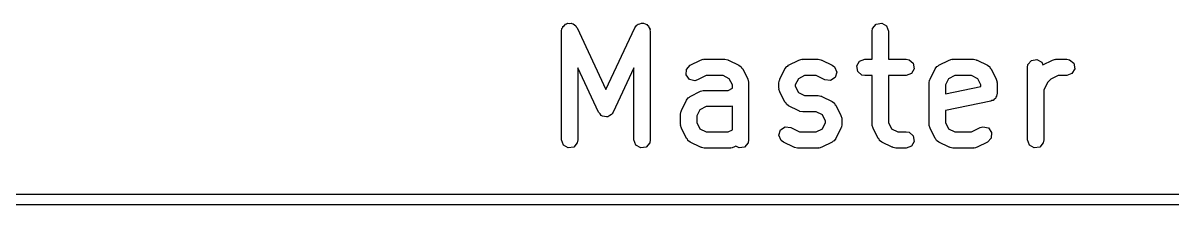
# Model space of a CAD drawing. Extents: x 59.1 to 150, y -119.5 to -80.2.
# Drawn here: x 105.18 to 115.75, y -82.05 to -80.38 of the extents above; entities that cross this region are included whole.
import ezdxf

# ---------------------------------------------------------------- set-up
doc = ezdxf.new("R2010")
doc.units = 0
doc.layers.add('BLACK', color=7, linetype='CONTINUOUS')

msp = doc.modelspace()

# ---------------------------------------------------------------- linework, layer by layer
at = {"layer": 'BLACK', "linetype": 'CONTINUOUS'}
for p, q in [((110.14, -80.4267), (110.147, -80.4191)), ((110.147, -80.4191), (110.149, -80.4094)), ((110.149, -80.4094), (110.163, -80.4)), ((110.163, -80.4), (110.173, -80.3874)), ((110.173, -80.3874), (110.183, -80.3857)), ((110.183, -80.3857), (110.191, -80.3799)), ((110.191, -80.3799), (110.208, -80.3814)), ((110.208, -80.3814), (110.224, -80.3785)), ((110.224, -80.3785), (110.232, -80.3835)), ((110.232, -80.3835), (110.242, -80.3844)), ((110.242, -80.3844), (110.254, -80.396)), ((110.254, -80.396), (110.268, -80.4042)), ((110.268, -80.4042), (110.272, -80.4136)), ((110.272, -80.4136), (110.279, -80.4207)), ((110.279, -80.4207), (110.544, -80.9893)), ((110.544, -80.9893), (110.809, -80.4207)), ((110.809, -80.4207), (110.824, -80.3993)), ((110.824, -80.3993), (110.833, -80.3951)), ((110.833, -80.3951), (110.84, -80.3874)), ((110.84, -80.3874), (110.856, -80.3846)), ((110.856, -80.3846), (110.871, -80.3777)), ((110.871, -80.3777), (110.881, -80.3803)), ((110.881, -80.3803), (110.89, -80.3785)), ((110.89, -80.3785), (110.905, -80.3867)), ((110.905, -80.3867), (110.92, -80.391)), ((110.92, -80.391), (110.926, -80.3992)), ((110.926, -80.3992), (110.935, -80.4042)), ((110.935, -80.4042), (110.94, -80.4196)), ((110.94, -80.4196), (110.95, -80.433)), ((112.997, -80.4267), (113.03, -80.3874)), ((113.03, -80.3874), (113.081, -80.3785)), ((113.081, -80.3785), (113.125, -80.4042)), ((113.125, -80.4042), (113.143, -80.4524)), ((110.136, -80.4524), (110.14, -80.4267)), ((110.136, -81.4524), (110.136, -80.4524)), ((110.95, -80.433), (110.949, -80.443)), ((110.949, -80.443), (110.952, -80.4524)), ((110.952, -80.4524), (110.952, -81.4524)), ((112.993, -80.4524), (112.997, -80.4267)), ((112.993, -80.7107), (112.993, -80.4524)), ((113.143, -80.4524), (113.143, -80.7107)), ((111.32, -80.7663), (111.415, -80.7186)), ((111.415, -80.7186), (111.44, -80.7112)), ((111.44, -80.7112), (111.445, -80.7122)), ((111.445, -80.7122), (111.449, -80.7107)), ((111.449, -80.7107), (111.639, -80.7107)), ((111.639, -80.7107), (111.665, -80.7152)), ((111.665, -80.7152), (111.668, -80.7181)), ((111.668, -80.7181), (111.673, -80.7186)), ((111.673, -80.7186), (111.768, -80.7663)), ((112.225, -80.7663), (112.32, -80.7186)), ((112.32, -80.7186), (112.345, -80.7112)), ((112.345, -80.7112), (112.349, -80.7122)), ((112.349, -80.7122), (112.354, -80.7107)), ((112.354, -80.7107), (112.496, -80.7107)), ((112.496, -80.7107), (112.522, -80.7152)), ((112.522, -80.7152), (112.526, -80.7181)), ((112.526, -80.7181), (112.53, -80.7186)), ((112.53, -80.7186), (112.625, -80.7663)), ((112.851, -80.7727), (112.877, -80.7283)), ((112.877, -80.7283), (112.925, -80.7107)), ((112.925, -80.7107), (112.993, -80.7107)), ((113.143, -80.7107), (113.306, -80.7107)), ((113.306, -80.7107), (113.332, -80.7152)), ((113.332, -80.7152), (113.371, -80.7482)), ((113.606, -80.7663), (113.701, -80.7186)), ((113.701, -80.7186), (113.726, -80.7112)), ((113.726, -80.7112), (113.73, -80.7122)), ((113.73, -80.7122), (113.735, -80.7107)), ((113.735, -80.7107), (113.925, -80.7107)), ((113.925, -80.7107), (113.951, -80.7152)), ((113.951, -80.7152), (113.954, -80.7181)), ((113.954, -80.7181), (113.959, -80.7186)), ((113.959, -80.7186), (114.054, -80.7663)), ((114.426, -80.7601), (114.459, -80.7208)), ((114.459, -80.7208), (114.509, -80.7119)), ((114.509, -80.7119), (114.554, -80.7375)), ((114.554, -80.7375), (114.563, -80.7636)), ((114.563, -80.7636), (114.653, -80.7186)), ((114.653, -80.7186), (114.678, -80.7112)), ((114.678, -80.7112), (114.683, -80.7122)), ((114.683, -80.7122), (114.687, -80.7107)), ((114.687, -80.7107), (114.782, -80.7107)), ((114.782, -80.7107), (114.808, -80.7152)), ((114.808, -80.7152), (114.847, -80.7482)), ((110.476, -81.1984), (110.286, -80.7904)), ((110.286, -80.7904), (110.286, -81.4524)), ((110.802, -80.7904), (110.612, -81.1984)), ((110.802, -81.4524), (110.802, -80.7904)), ((111.282, -80.8547), (111.285, -80.8035)), ((111.285, -80.8035), (111.32, -80.7663)), ((111.768, -80.7663), (111.789, -80.7818)), ((111.789, -80.7818), (111.793, -80.7921)), ((111.793, -80.7921), (111.802, -80.7998)), ((111.802, -80.7998), (111.849, -80.895)), ((112.144, -80.895), (112.191, -80.7998)), ((112.191, -80.7998), (112.207, -80.7789)), ((112.207, -80.7789), (112.217, -80.7744)), ((112.217, -80.7744), (112.225, -80.7663)), ((112.625, -80.7663), (112.646, -80.7818)), ((112.646, -80.7818), (112.667, -80.8288)), ((112.667, -80.8288), (112.652, -80.878)), ((112.86, -80.8232), (112.851, -80.7727)), ((112.899, -80.8562), (112.86, -80.8232)), ((113.354, -80.8432), (113.306, -80.8607)), ((113.38, -80.7987), (113.354, -80.8432)), ((113.371, -80.7482), (113.38, -80.7987)), ((113.525, -80.895), (113.572, -80.7998)), ((113.572, -80.7998), (113.588, -80.7789)), ((113.588, -80.7789), (113.598, -80.7744)), ((113.598, -80.7744), (113.606, -80.7663)), ((114.054, -80.7663), (114.075, -80.7818)), ((114.075, -80.7818), (114.079, -80.7921)), ((114.079, -80.7921), (114.087, -80.7998)), ((114.087, -80.7998), (114.135, -80.895)), ((114.421, -80.7857), (114.426, -80.7601)), ((114.421, -81.4524), (114.421, -80.7857)), ((114.83, -80.8432), (114.782, -80.8607)), ((114.856, -80.7987), (114.83, -80.8432)), ((114.847, -80.7482), (114.856, -80.7987)), ((111.312, -80.8959), (111.282, -80.8547)), ((111.362, -80.9078), (111.312, -80.8959)), ((111.387, -80.9004), (111.362, -80.9078)), ((111.467, -80.8607), (111.387, -80.9004)), ((111.622, -80.8607), (111.467, -80.8607)), ((111.679, -80.8892), (111.622, -80.8607)), ((111.707, -80.9463), (111.679, -80.8892)), ((111.707, -80.9775), (111.707, -80.9463)), ((111.849, -80.895), (111.857, -80.92)), ((111.857, -80.92), (111.856, -80.9244)), ((111.856, -80.9244), (111.857, -80.9286)), ((111.857, -80.9286), (111.857, -81.4524)), ((112.136, -80.9286), (112.14, -80.9029)), ((112.136, -80.9762), (112.136, -80.9286)), ((112.14, -80.9029), (112.143, -80.8995)), ((112.143, -80.8995), (112.144, -80.895)), ((112.314, -80.8892), (112.286, -80.9463)), ((112.286, -80.9463), (112.286, -80.9585)), ((112.371, -80.8607), (112.314, -80.8892)), ((112.479, -80.8607), (112.371, -80.8607)), ((112.558, -80.9004), (112.479, -80.8607)), ((112.609, -80.9063), (112.558, -80.9004)), ((112.652, -80.878), (112.609, -80.9063)), ((112.925, -80.8607), (112.899, -80.8562)), ((112.993, -80.8607), (112.925, -80.8607)), ((112.993, -81.3095), (112.993, -80.8607)), ((113.306, -80.8607), (113.143, -80.8607)), ((113.143, -80.8607), (113.143, -81.2918)), ((113.517, -80.9286), (113.521, -80.9029)), ((113.517, -81.3095), (113.517, -80.9286)), ((113.521, -80.9029), (113.524, -80.8995)), ((113.524, -80.8995), (113.525, -80.895)), ((113.695, -80.8892), (113.667, -80.9463)), ((113.667, -80.9463), (113.667, -81.0276)), ((113.752, -80.8607), (113.695, -80.8892)), ((113.907, -80.8607), (113.752, -80.8607)), ((113.964, -80.8892), (113.907, -80.8607)), ((113.993, -80.9463), (113.964, -80.8892)), ((113.993, -80.9623), (113.993, -80.9463)), ((114.135, -80.895), (114.142, -80.92)), ((114.142, -80.92), (114.141, -80.9244)), ((114.141, -80.9244), (114.143, -80.9286)), ((114.143, -80.9286), (114.143, -81.0238)), ((114.606, -80.9254), (114.571, -80.9939)), ((114.636, -80.895), (114.606, -80.9254)), ((114.705, -80.8607), (114.636, -80.895)), ((114.782, -80.8607), (114.705, -80.8607)), ((111.302, -81.0646), (111.312, -81.0601)), ((111.312, -81.0601), (111.32, -81.052)), ((111.32, -81.052), (111.415, -81.0043)), ((111.415, -81.0043), (111.44, -80.9969)), ((111.44, -80.9969), (111.445, -80.998)), ((111.445, -80.998), (111.449, -80.9964)), ((111.449, -80.9964), (111.669, -80.9964)), ((111.669, -80.9964), (111.707, -80.9775)), ((112.137, -80.9804), (112.136, -80.9762)), ((112.136, -80.9848), (112.137, -80.9804)), ((112.144, -81.0097), (112.136, -80.9848)), ((112.191, -81.105), (112.144, -81.0097)), ((112.286, -80.9585), (112.314, -81.0155)), ((112.314, -81.0155), (112.371, -81.044)), ((112.371, -81.044), (112.496, -81.044)), ((112.496, -81.044), (112.522, -81.0486)), ((112.522, -81.0486), (112.526, -81.0515)), ((112.526, -81.0515), (112.53, -81.052)), ((112.53, -81.052), (112.625, -81.0996)), ((113.667, -81.0276), (113.993, -80.9623)), ((114.13, -81.059), (114.126, -81.0707)), ((114.138, -81.0495), (114.13, -81.059)), ((114.143, -81.0238), (114.138, -81.0495)), ((114.571, -80.9939), (114.571, -81.4524)), ((111.239, -81.1807), (111.286, -81.0855)), ((111.286, -81.0855), (111.302, -81.0646)), ((111.467, -81.1464), (111.409, -81.1749)), ((111.687, -81.1464), (111.467, -81.1464)), ((111.691, -81.1449), (111.687, -81.1464)), ((111.695, -81.1459), (111.691, -81.1449)), ((111.707, -81.1425), (111.695, -81.1459)), ((111.707, -81.3584), (111.707, -81.1425)), ((112.199, -81.1127), (112.191, -81.105)), ((112.204, -81.123), (112.199, -81.1127)), ((112.225, -81.1385), (112.204, -81.123)), ((112.32, -81.1861), (112.225, -81.1385)), ((112.625, -81.0996), (112.646, -81.1151)), ((112.646, -81.1151), (112.651, -81.1254)), ((112.651, -81.1254), (112.659, -81.1331)), ((112.659, -81.1331), (112.706, -81.2284)), ((114.083, -81.0974), (113.667, -81.1805)), ((114.093, -81.0909), (114.083, -81.0974)), ((114.105, -81.0888), (114.093, -81.0909)), ((114.114, -81.078), (114.105, -81.0888)), ((114.126, -81.0707), (114.114, -81.078)), ((110.49, -81.2121), (110.476, -81.1984)), ((110.501, -81.2281), (110.49, -81.2121)), ((110.508, -81.2298), (110.501, -81.2281)), ((110.512, -81.2346), (110.508, -81.2298)), ((110.532, -81.2363), (110.512, -81.2346)), ((110.551, -81.2414), (110.532, -81.2363)), ((110.557, -81.2385), (110.551, -81.2414)), ((110.563, -81.2391), (110.557, -81.2385)), ((110.579, -81.2279), (110.563, -81.2391)), ((110.597, -81.2197), (110.579, -81.2279)), ((110.603, -81.2116), (110.597, -81.2197)), ((110.605, -81.2097), (110.603, -81.2116)), ((110.606, -81.2065), (110.605, -81.2097)), ((110.612, -81.1984), (110.606, -81.2065)), ((111.231, -81.2143), (111.235, -81.1886)), ((111.231, -81.3095), (111.231, -81.2143)), ((111.235, -81.1886), (111.238, -81.1852)), ((111.238, -81.1852), (111.239, -81.1807)), ((111.409, -81.1749), (111.381, -81.232)), ((111.381, -81.232), (111.381, -81.2918)), ((112.324, -81.1866), (112.32, -81.1861)), ((112.328, -81.1895), (112.324, -81.1866)), ((112.354, -81.194), (112.328, -81.1895)), ((112.479, -81.194), (112.354, -81.194)), ((112.536, -81.2226), (112.479, -81.194)), ((112.564, -81.2796), (112.536, -81.2226)), ((112.706, -81.2284), (112.714, -81.2533)), ((112.714, -81.2533), (112.713, -81.2577)), ((112.713, -81.2577), (112.714, -81.2619)), ((112.714, -81.2619), (112.714, -81.3095)), ((113.667, -81.1805), (113.667, -81.2918)), ((111.232, -81.3137), (111.231, -81.3095)), ((111.231, -81.3181), (111.232, -81.3137)), ((111.239, -81.3431), (111.231, -81.3181)), ((111.286, -81.4383), (111.239, -81.3431)), ((111.381, -81.2918), (111.409, -81.3489)), ((111.409, -81.3489), (111.467, -81.3774)), ((111.467, -81.3774), (111.669, -81.3774)), ((111.669, -81.3774), (111.707, -81.3584)), ((112.136, -81.4093), (112.15, -81.3601)), ((112.15, -81.3601), (112.193, -81.3318)), ((112.193, -81.3318), (112.244, -81.3377)), ((112.244, -81.3377), (112.324, -81.3774)), ((112.324, -81.3774), (112.479, -81.3774)), ((112.479, -81.3774), (112.536, -81.3489)), ((112.536, -81.3489), (112.564, -81.2918)), ((112.564, -81.2918), (112.564, -81.2796)), ((112.706, -81.3431), (112.659, -81.4383)), ((112.707, -81.3386), (112.706, -81.3431)), ((112.71, -81.3352), (112.707, -81.3386)), ((112.714, -81.3095), (112.71, -81.3352)), ((112.994, -81.3137), (112.993, -81.3095)), ((112.993, -81.3181), (112.994, -81.3137)), ((113.001, -81.3431), (112.993, -81.3181)), ((113.048, -81.4383), (113.001, -81.3431)), ((113.143, -81.2918), (113.171, -81.3489)), ((113.171, -81.3489), (113.228, -81.3774)), ((113.228, -81.3774), (113.306, -81.3774)), ((113.306, -81.3774), (113.332, -81.3819)), ((113.518, -81.3137), (113.517, -81.3095)), ((113.517, -81.3181), (113.518, -81.3137)), ((113.525, -81.3431), (113.517, -81.3181)), ((113.572, -81.4383), (113.525, -81.3431)), ((113.667, -81.2918), (113.695, -81.3489)), ((113.695, -81.3489), (113.752, -81.3774)), ((113.752, -81.3774), (113.907, -81.3774)), ((113.907, -81.3774), (113.987, -81.3377)), ((113.987, -81.3377), (114.012, -81.3303)), ((114.012, -81.3303), (114.062, -81.3422)), ((114.062, -81.3422), (114.092, -81.3834)), ((110.153, -81.5006), (110.136, -81.4524)), ((110.281, -81.478), (110.248, -81.5173)), ((110.286, -81.4524), (110.281, -81.478)), ((110.82, -81.5006), (110.802, -81.4524)), ((110.948, -81.478), (110.915, -81.5173)), ((110.952, -81.4524), (110.948, -81.478)), ((111.295, -81.446), (111.286, -81.4383)), ((111.299, -81.4563), (111.295, -81.446)), ((111.32, -81.4718), (111.299, -81.4563)), ((111.415, -81.5195), (111.32, -81.4718)), ((111.853, -81.478), (111.82, -81.5173)), ((111.857, -81.4524), (111.853, -81.478)), ((112.156, -81.4563), (112.136, -81.4093)), ((112.177, -81.4718), (112.156, -81.4563)), ((112.272, -81.5195), (112.177, -81.4718)), ((112.625, -81.4718), (112.53, -81.5195)), ((112.633, -81.4637), (112.625, -81.4718)), ((112.643, -81.4592), (112.633, -81.4637)), ((112.659, -81.4383), (112.643, -81.4592)), ((113.057, -81.446), (113.048, -81.4383)), ((113.061, -81.4563), (113.057, -81.446)), ((113.082, -81.4718), (113.061, -81.4563)), ((113.177, -81.5195), (113.082, -81.4718)), ((113.332, -81.3819), (113.371, -81.4149)), ((113.38, -81.4654), (113.354, -81.5098)), ((113.371, -81.4149), (113.38, -81.4654)), ((113.58, -81.446), (113.572, -81.4383)), ((113.585, -81.4563), (113.58, -81.446)), ((113.606, -81.4718), (113.585, -81.4563)), ((113.701, -81.5195), (113.606, -81.4718)), ((114.054, -81.4718), (113.959, -81.5195)), ((114.089, -81.4346), (114.054, -81.4718)), ((114.092, -81.3834), (114.089, -81.4346)), ((114.439, -81.5006), (114.421, -81.4524)), ((114.567, -81.478), (114.534, -81.5173)), ((114.571, -81.4524), (114.567, -81.478)), ((110.198, -81.5262), (110.153, -81.5006)), ((110.248, -81.5173), (110.198, -81.5262)), ((110.864, -81.5262), (110.82, -81.5006)), ((110.915, -81.5173), (110.864, -81.5262)), ((111.42, -81.52), (111.415, -81.5195)), ((111.423, -81.5229), (111.42, -81.52)), ((111.449, -81.5274), (111.423, -81.5229)), ((111.687, -81.5274), (111.449, -81.5274)), ((111.691, -81.5258), (111.687, -81.5274)), ((111.695, -81.5269), (111.691, -81.5258)), ((111.72, -81.5195), (111.695, -81.5269)), ((111.74, -81.5096), (111.72, -81.5195)), ((111.769, -81.5262), (111.74, -81.5096)), ((111.82, -81.5173), (111.769, -81.5262)), ((112.277, -81.52), (112.272, -81.5195)), ((112.28, -81.5229), (112.277, -81.52)), ((112.306, -81.5274), (112.28, -81.5229)), ((112.496, -81.5274), (112.306, -81.5274)), ((112.501, -81.5258), (112.496, -81.5274)), ((112.505, -81.5269), (112.501, -81.5258)), ((112.53, -81.5195), (112.505, -81.5269)), ((113.182, -81.52), (113.177, -81.5195)), ((113.185, -81.5229), (113.182, -81.52)), ((113.211, -81.5274), (113.185, -81.5229)), ((113.306, -81.5274), (113.211, -81.5274)), ((113.354, -81.5098), (113.306, -81.5274)), ((113.705, -81.52), (113.701, -81.5195)), ((113.709, -81.5229), (113.705, -81.52)), ((113.735, -81.5274), (113.709, -81.5229)), ((113.925, -81.5274), (113.735, -81.5274)), ((113.929, -81.5258), (113.925, -81.5274)), ((113.934, -81.5269), (113.929, -81.5258)), ((113.959, -81.5195), (113.934, -81.5269)), ((114.483, -81.5262), (114.439, -81.5006)), ((114.534, -81.5173), (114.483, -81.5262)), ((60, -81.95), (149, -81.95)), ((149, -82.05), (60, -82.05))]:
    msp.add_line(p, q, dxfattribs=at)

doc.saveas('drawing.dxf')
